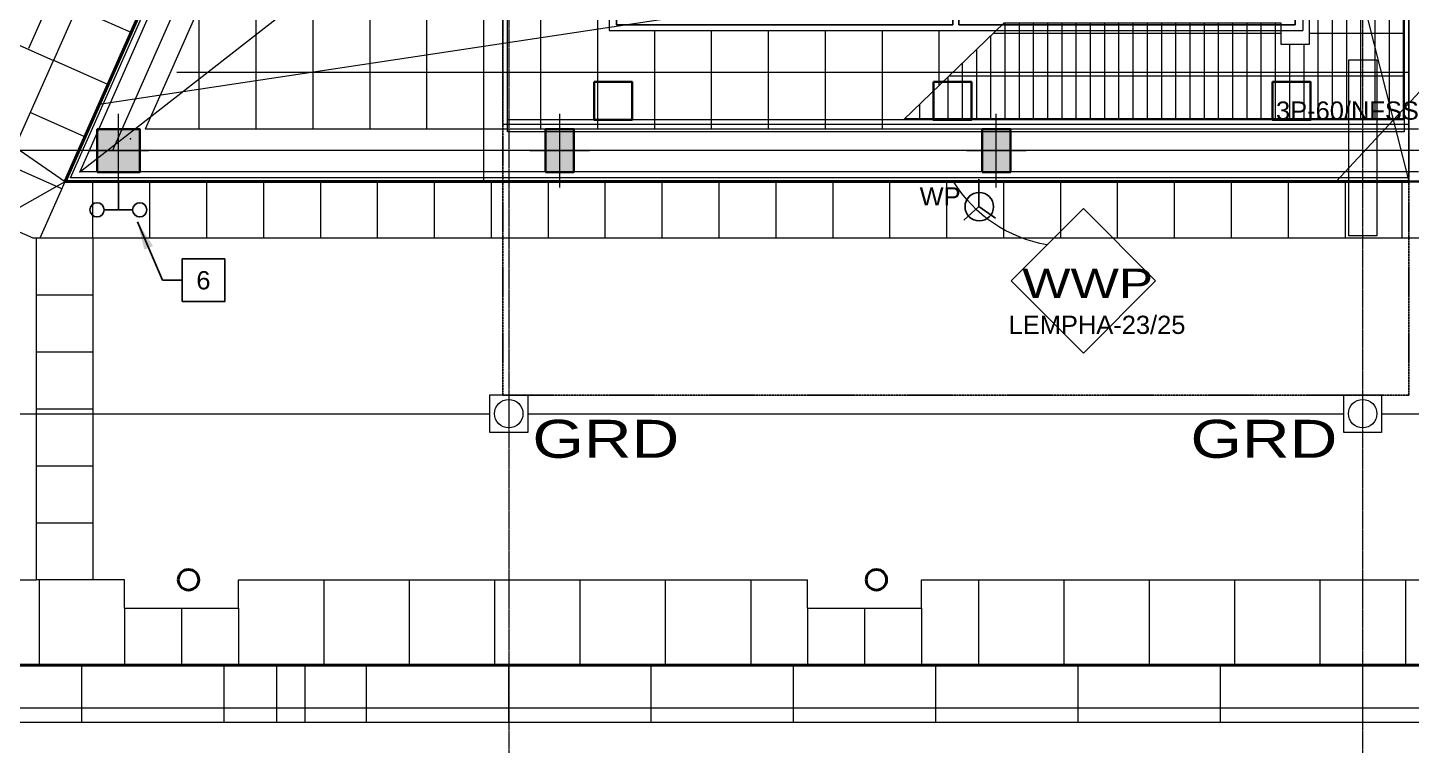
# Model space of a CAD drawing. Header units: inches. Extents: x -40190 to 0, y -3216 to 2257.
# Drawn here: x -24144 to -23560, y -34 to 269 of the extents above; entities that cross this region are included whole.
import ezdxf
from ezdxf import colors
from ezdxf.entities.mleader import LeaderData, LeaderLine
from ezdxf.enums import TextEntityAlignment as Align
from ezdxf.math import Vec2, Vec3

# ---------------------------------------------------------------- set-up
doc = ezdxf.new("R2010")
doc.units = ezdxf.units.IN
doc.header["$LTSCALE"] = 0.5
doc.header["$MEASUREMENT"] = 0
for name, pattern in [('A113$0$CENTER', [2, 1.25, -0.25, 0.25, -0.25]), ('HIDDEN', [0.375, 0.25, -0.125]), ('HIDDEN2', [0.1875, 0.125, -0.0625])]:
    doc.linetypes.add(name, pattern=pattern)
for name, color, linetype in [('A113$0$A roof pave', 8, 'Continuous'), ('A113$0$A-ANNO-PATT-13-14', 8, 'Continuous'), ('A113$0$A-ANNO-TEXT', 8, 'Continuous'), ('A113$0$A-COLS-COL13X', 8, 'Continuous'), ('A113$0$A-COLS-COLS13-14', 8, 'Continuous'), ('A113$0$A-FLOR-CATWALK', 8, 'Continuous'), ('A113$0$A-GRID-GRD13-14', 8, 'Continuous'), ('A113$0$A-GRID-GRDP0-15', 8, 'Continuous'), ('A113$0$A-roof cope', 8, 'Continuous'), ('A113$0$A-roof davi', 8, 'Continuous'), ('A113$0$A-WALL-FULL-EXTR', 8, 'Continuous'), ('A113$0$bc113 - A-ANNO-SYMB', 8, 'Continuous'), ('A113$0$bp113 - A-ROOF-CRTS', 8, 'Continuous'), ('A113$0$bp113 - A-ROOF-RFDR', 8, 'Continuous'), ('A113$0$Items below', 8, 'Continuous'), ('A113$0$Level 21', 8, 'Continuous'), ('A113$0$Level 32', 8, 'Continuous'), ('A113$0$S-BEAM-BELOW', 8, 'Continuous'), ('E-Anno-Text', 6, 'Continuous'), ('E-FIRE-ANNO', 6, 'Continuous'), ('E-Lite', 53, 'Continuous'), ('EPOWER', 7, 'Continuous'), ('G-Anno', 6, 'Continuous'), ('M-HVAC-clrn', 1, 'HIDDEN2'), ('M-HVAC-Eqpm', 94, 'Continuous'), ('M-HVAC-EQPM-CT', 94, 'Continuous'), ('M-HVAC-text', 6, 'Continuous'), ('XREF', 7, 'Continuous')]:
    doc.layers.add(name, color=color, linetype=linetype)
doc.styles.add('A113$0$style-Arial', font='arial.ttf')
doc.styles.add('A113$0$style-WORKING', font='WORKING.shx')
doc.styles.add('M08', font='arial.ttf', dxfattribs={"height": 7.68})
doc.styles.add('RomanS', font='romans.shx')
doc.styles.get("Standard").update_dxf_attribs({"font": 'simplex.shx'})
doc.dimstyles.new('STANDARD$7', dxfattribs={"dimtxt": 0.18, "dimasz": 0.125, "dimexe": 0.18, "dimexo": 0.06, "dimgap": 0.09, "dimtad": 0, "dimtih": 1, "dimtoh": 1, "dimdec": 4, "dimzin": 0, "dimdsep": 46, "dimtxsty": 'Standard', "dimcen": 0.09, "dimadec": 0, "dimazin": 0, "dimtfac": 1, "dimtdec": 4, "dimtofl": 0, "dimtmove": 0, "dimatfit": 3, "dimfxl": 1, "dimtolj": 1, "dimtzin": 0, "dimarcsym": 0})

# ---------------------------------------------------------------- blocks, each defined once
blk = doc.blocks.new('RESPECIAL')
at = {"layer": 'EPOWER'}
for q in [(4.48, 8.32, 18), (-11.97, 1.27, 18), (5.37, -5, 18)]:
    blk.add_line((-0.46, 1.27, 18), q, dxfattribs=at)
blk.add_circle((-0.38, 1.49, 18), 6, dxfattribs=at)
blk = doc.blocks.new('A$C219840FD')
at = {"layer": 'E-Lite'}
for p, q in [((6, 12), (18, 12)), ((12, 0), (12, 12)), ((9, 0), (15, 0))]:
    blk.add_line(p, q, dxfattribs=at)
for centre in [(3, 12), (21, 12)]:
    blk.add_circle(centre, 3, dxfattribs=at)
blk = doc.blocks.new('Anno_Square')
at = {"color": 0, "linetype": 'ByBlock', "lineweight": -2}
blk.add_lwpolyline([(-1.5, -1.5), (1.5, -1.5), (1.5, 1.5), (-1.5, 1.5)], close=True, dxfattribs=at)
at = {"color": 0, "linetype": 'ByBlock', "lineweight": -2, "style": 'RomanS'}
blk.add_attdef('ID', text='', height=1, dxfattribs=at).set_placement((0, 0), align=Align.MIDDLE)
blk = doc.blocks.new('A113')
at = {"layer": 'A113$0$bc113 - A-ANNO-SYMB', "lineweight": 0}
h = blk.add_hatch(dxfattribs=at)
h.set_pattern_fill('CROSSHATCH', color=256, style=0, pattern_type=2)
h.set_pattern_definition([(180, (-23431.679, 194.443), (-2e-15, -18), []), (270, (-23431.679, 194.4426), (6, -1e-15), [])])
h.paths.add_polyline_path([(-23563.4983, 229.9), (-23774.6345, 229.9), (-23732.1711, 270.8759), (-23615.4985, 270.8759), (-23615.4985, 261.851), (-23603.4985, 261.851), (-23603.4985, 279.851), (-23609.4983, 279.851), (-23609.4983, 391.1259), (-23603.4985, 391.1259), (-23603.4987, 399.5123), (-23563.4983, 439.5487)])
at = {"layer": 'A113$0$A roof pave', "lineweight": 0}
for p, q in [((-23903.4983, 225.9291, -2660.425), (-23903.4983, 656.7895, -2660.425)), ((-23927.4983, 225.9412, -2660.425), (-23927.4983, 602.5861, -2660.425)), ((-23951.4983, 203.9985, -2660.425), (-23951.4983, 548.3826, -2660.425)), ((-23975.4983, 225.9412, -2660.425), (-23975.4983, 494.1791, -2660.425)), ((-23999.4983, 225.9412, -2660.425), (-23999.4983, 439.9757, -2660.425)), ((-24023.4983, 225.9412, -2660.425), (-24023.4983, 385.7722, -2660.425)), ((-24047.4983, 225.9412, -2660.425), (-24047.4983, 345.1196, -2660.425)), ((-24047.4983, 225.9412, -2660.425), (-24047.4983, 331.5687, -2660.425)), ((-24133.9084, 281.6461, -2660.425), (-24143.5269, 259.9928, -2660.425)), ((-24123.2288, 276.915, -2660.425), (-24132.9718, 254.9816, -2660.425)), ((-24100.2668, 266.7021, -2660.425), (-24123.2279, 276.9171, -2660.425)), ((-24071.4983, 225.9412, -2660.425), (-24071.4983, 277.3653, -2660.425)), ((-23903.4983, 225.9412, -2660.425), (-23903.4983, 267.6259, -2660.425)), ((-23879.4983, 225.9412, -2660.425), (-23879.4983, 267.6259, -2660.425)), ((-23855.4983, 225.9412, -2660.425), (-23855.4983, 267.6259, -2660.425)), ((-23831.4983, 225.9412, -2660.425), (-23831.4983, 267.6259, -2660.425)), ((-23807.4983, 225.9412, -2660.425), (-23807.4983, 267.6259, -2660.425)), ((-23783.4983, 225.9412, -2660.425), (-23783.4983, 267.6259, -2660.425)), ((-23759.4983, 244.506, -2660.425), (-23759.4983, 267.6259, -2660.425)), ((-24109.9836, 244.757, -2660.425), (-24133.1349, 255.0566, -2660.425)), ((-23561.4983, 249.9412, -2660.425), (-24080.9844, 249.9412, -2660.425)), ((-24119.7003, 222.8119, -2660.425), (-24142.7303, 233.0575, -2660.425)), ((-24119.6765, 222.8013, -2660.425), (-24138.6935, 179.9985, -2660.425)), ((-23561.4983, 225.9412, -2660.425), (-24080.9844, 225.9412, -2660.425)), ((-24129.421, 200.8686, -2660.425), (-24152.4815, 211.1278, -2660.425)), ((-24116.3134, 179.9985, -2660.425), (-24116.3134, 203.9985, -2660.425)), ((-24092.3134, 179.9985, -2660.425), (-24092.3134, 203.9985, -2660.425)), ((-24068.3134, 179.9985, -2660.425), (-24068.3134, 203.9985, -2660.425)), ((-24044.3134, 179.9985, -2660.425), (-24044.3134, 203.9985, -2660.425)), ((-24020.3134, 179.9985, -2660.425), (-24020.3134, 203.9985, -2660.425)), ((-23996.3134, 179.9985, -2660.425), (-23996.3134, 203.9985, -2660.425)), ((-23972.3134, 179.9985, -2660.425), (-23972.3134, 203.9985, -2660.425)), ((-23948.3134, 179.9985, -2660.425), (-23948.3134, 203.9985, -2660.425)), ((-23924.3134, 179.9985, -2660.425), (-23924.3134, 203.9985, -2660.425)), ((-23900.3134, 179.9985, -2660.425), (-23900.3134, 203.9985, -2660.425)), ((-23876.3134, 179.9985, -2660.425), (-23876.3134, 203.9985, -2660.425)), ((-23852.3134, 179.9985, -2660.425), (-23852.3134, 203.9985, -2660.425)), ((-23828.3134, 179.9985, -2660.425), (-23828.3134, 203.9985, -2660.425)), ((-23804.3134, 179.9985, -2660.425), (-23804.3134, 203.9985, -2660.425)), ((-23780.3134, 179.9985, -2660.425), (-23780.3134, 203.9985, -2660.425)), ((-23756.3134, 179.9985, -2660.425), (-23756.3134, 203.9985, -2660.425)), ((-23732.3134, 179.9985, -2660.425), (-23732.3134, 203.9985, -2660.425)), ((-23708.3134, 179.9985, -2660.425), (-23708.3134, 203.9985, -2660.425)), ((-23684.3134, 179.9985, -2660.425), (-23684.3134, 203.9985, -2660.425)), ((-23660.3134, 179.9985, -2660.425), (-23660.3134, 203.9985, -2660.425)), ((-23636.3134, 179.9985, -2660.425), (-23636.3134, 203.9985, -2660.425)), ((-23612.3134, 179.9985, -2660.425), (-23612.3134, 203.9985, -2660.425)), ((-23588.3134, 179.9985, -2660.425), (-23588.3134, 203.9985, -2660.425)), ((-23564.3134, 179.9985, -2660.425), (-23564.3134, 203.9985, -2660.425)), ((-24116.3134, 179.9985, -2660.425), (-24140.3134, 179.9985, -2660.425)), ((-24116.3134, 155.9985, -2660.425), (-24140.3134, 155.9985, -2660.425)), ((-24116.3134, 131.9985, -2660.425), (-24140.3134, 131.9985, -2660.425)), ((-24116.3134, 107.9985, -2660.425), (-24140.3134, 107.9985, -2660.425)), ((-24116.3134, 83.9985, -2660.425), (-24140.3134, 83.9985, -2660.425)), ((-24116.3134, 59.9985, -2660.425), (-24140.3134, 59.9985, -2660.425)), ((-24116.3134, 35.9985, -2660.425), (-24140.3134, 35.9985, -2660.425)), ((-24139.0236, 36.0949, -2660.425), (-24139.0236, 0.0949, -2660.425)), ((-24019.0236, 36.0949, -2660.425), (-24019.0236, 0.0949, -2660.425)), ((-23983.0236, 36.0949, -2660.425), (-23983.0236, 0.0949, -2660.425)), ((-23947.0236, 36.0949, -2660.425), (-23947.0236, 0.0949, -2660.425)), ((-23911.0236, 36.0949, -2660.425), (-23911.0236, 0.0949, -2660.425)), ((-23875.0236, 36.0949, -2660.425), (-23875.0236, 0.0949, -2660.425)), ((-23839.0236, 36.0949, -2660.425), (-23839.0236, 0.0949, -2660.425)), ((-23743.0236, 36.0949, -2660.425), (-23743.0236, 0.0949, -2660.425)), ((-23707.0236, 36.0949, -2660.425), (-23707.0236, 0.0949, -2660.425)), ((-23671.0236, 36.0949, -2660.425), (-23671.0236, 0.0949, -2660.425)), ((-23635.0236, 36.0949, -2660.425), (-23635.0236, 0.0949, -2660.425)), ((-23599.0236, 36.0949, -2660.425), (-23599.0236, 0.0949, -2660.425)), ((-23563.0236, 36.0949, -2660.425), (-23563.0236, 0.0949, -2660.425)), ((-24103.0236, 24.0949, -2660.425), (-24103.0236, 0.0949, -2660.425)), ((-24079.0236, 24.0949, -2660.425), (-24079.0236, 0.0949, -2660.425)), ((-24055.0236, 24.0949, -2660.425), (-24055.0236, 0.0949, -2660.425)), ((-23815.0236, 24.0949, -2660.425), (-23815.0236, 0.0949, -2660.425)), ((-23791.0236, 24.0949, -2660.425), (-23791.0236, 0.0949, -2660.425)), ((-23767.0236, 24.0949, -2660.425), (-23767.0236, 0.0949, -2660.425))]:
    blk.add_line(p, q, dxfattribs=at)
at = {"layer": 'A113$0$A roof pave', "lineweight": 13}
for p, q in [((-24319.0765, 337.3868, -2660.425), (-24132.9791, 254.9873, -2660.425)), ((-24162.2327, 189.198, -2660.425), (-24132.9791, 254.9873, -2660.425)), ((-24141.5541, 179.9985, -2660.425), (-24162.2327, 189.198, -2660.425)), ((-24140.3134, 179.9985, -2660.425), (-24141.5541, 179.9985, -2660.425)), ((-24140.3134, 179.9985, -2660.425), (-24140.3134, 35.9985, -2660.425)), ((-23108.3134, 179.9985, -2660.425), (-24116.3134, 179.9985, -2660.425)), ((-24116.3134, 179.9985, -2660.425), (-24116.3134, 35.9985, -2660.425)), ((-24355.0236, 36.0949, -2660.425), (-24140.3134, 36.0949, -2660.425)), ((-24103.0236, 35.9985, -2660.425), (-24116.3134, 35.9985, -2660.425)), ((-24103.0236, 24.0949, -2660.425), (-24103.0236, 35.9985, -2660.425)), ((-24055.0236, 36.0949, -2660.425), (-23815.0236, 36.0949, -2660.425)), ((-24055.0236, 24.0949, -2660.425), (-24055.0236, 36.0949, -2660.425)), ((-23815.0236, 24.0949, -2660.425), (-23815.0236, 36.0949, -2660.425)), ((-23767.0236, 36.0949, -2660.425), (-23527.0236, 36.0949, -2660.425)), ((-23767.0236, 24.0949, -2660.425), (-23767.0236, 36.0949, -2660.425)), ((-24103.0236, 24.0949, -2660.425), (-24055.0236, 24.0949, -2660.425)), ((-23815.0236, 24.0949, -2660.425), (-23767.0236, 24.0949, -2660.425))]:
    blk.add_line(p, q, dxfattribs=at)
at = {"layer": 'A113$0$A-ANNO-PATT-13-14', "lineweight": 0, "extrusion": (0, 0, -1)}
blk.add_solid([(24114.4995, 225.9412, 4909.5523), (24096.4994, 225.9412, 4909.5523), (24114.4995, 207.9412, 4909.5523), (24096.4994, 207.9412, 4909.5523)], dxfattribs=at)
at = {"layer": 'A113$0$A-ANNO-PATT-13-14', "lineweight": 0}
for points in [[(-23925.5166, 225.9412, -4909.5523), (-23913.5166, 225.9412, -4909.5523), (-23925.5166, 207.9412, -4909.5523), (-23913.5166, 207.9412, -4909.5523)], [(-23741.4768, 225.9412, -4909.5523), (-23729.4769, 225.9412, -4909.5523), (-23741.4768, 207.9412, -4909.5523), (-23729.4769, 207.9412, -4909.5523)]]:
    blk.add_solid(points, dxfattribs=at)
at = {"layer": 'A113$0$A-ANNO-TEXT', "lineweight": 0}
for q in [(-24113.7122, 236.3654), (-23592.142, 203.9985)]:
    blk.add_line((-23472.126, 333.3054), q, dxfattribs=at)
at = {"layer": 'A113$0$A-ANNO-TEXT', "lineweight": 0, "extrusion": (0, 0, -1)}
blk.add_ellipse((-23704.454, 233.809), major_axis=(-53.915, 19.7412), ratio=0.9988438, start_param=4.52910086, end_param=5.38528242, dxfattribs=at)
at = {"layer": 'A113$0$A-ANNO-TEXT', "lineweight": 13}
blk.add_3dface([(-23698.78, 131.5543), (-23668.3094, 162.0249), (-23698.78, 192.4956), (-23729.2507, 162.0249)], dxfattribs=at)
at = {"layer": 'A113$0$A-COLS-COL13X', "lineweight": 30}
for points in [[(-23904.9983, 245.9, -4909.5523), (-23888.9983, 245.9, -4909.5523), (-23888.9983, 229.9, -4909.5523), (-23904.9983, 229.9, -4909.5523)], [(-23761.9984, 245.9, -4909.5523), (-23745.9984, 245.9, -4909.5523), (-23745.9984, 229.9, -4909.5523), (-23761.9984, 229.9, -4909.5523)], [(-23618.9985, 245.9, -4909.5523), (-23602.9985, 245.9, -4909.5523), (-23602.9985, 229.9, -4909.5523), (-23618.9985, 229.9, -4909.5523)]]:
    blk.add_3dface(points, dxfattribs=at)
at = {"layer": 'A113$0$A-COLS-COLS13-14', "lineweight": 0}
for p, q in [((-24105.4994, 201.3659, -4909.5523), (-24105.4994, 232.5166, -4909.5523)), ((-23919.5166, 201.3659, -4909.5523), (-23919.5166, 232.5166, -4909.5523)), ((-23735.4768, 201.3659, -4909.5523), (-23735.4768, 232.5166, -4909.5523)), ((-24118.0543, 216.9412, -4909.5523), (-24092.9036, 216.9412, -4909.5523)), ((-23932.0919, 216.9412, -4909.5523), (-23906.9413, 216.9412, -4909.5523)), ((-23748.0522, 216.9412, -4909.5523), (-23722.9015, 216.9412, -4909.5523)), ((-23538.923, 216.9985, -4909.5523), (-23564.0737, 216.9985, -4909.5523))]:
    blk.add_line(p, q, dxfattribs=at)
at = {"layer": 'A113$0$A-COLS-COLS13-14', "lineweight": 30}
for points in [[(-24114.4995, 207.9412, -4909.5523), (-24096.4994, 207.9412, -4909.5523), (-24096.4994, 225.9412, -4909.5523), (-24114.4995, 225.9412, -4909.5523)], [(-23925.5166, 207.9412, -4909.5523), (-23913.5166, 207.9412, -4909.5523), (-23913.5166, 225.9412, -4909.5523), (-23925.5166, 225.9412, -4909.5523)], [(-23741.4768, 207.9412, -4909.5523), (-23729.4769, 207.9412, -4909.5523), (-23729.4769, 225.9412, -4909.5523), (-23741.4768, 225.9412, -4909.5523)]]:
    blk.add_3dface(points, dxfattribs=at)
at = {"layer": 'A113$0$A-FLOR-CATWALK', "lineweight": 13, "elevation": 1992.7541, "flags": 128}
for points in [[(-23841.203, 577.3759), (-23561.4983, 577.3759), (-23561.4983, 227.9), (-23943.4983, 227.9), (-23943.4983, 563.9456)], [(-23936.2363, 575.4048), (-23842.203, 575.3975), (-23563.4983, 575.3759), (-23563.4983, 229.9), (-23941.4983, 229.9), (-23941.4888, 563.5441)]]:
    blk.add_lwpolyline(points, dxfattribs=at)
at = {"layer": 'A113$0$A-GRID-GRD13-14', "lineweight": 0}
for p, q in [((-23711.258, 1113.0635, 0.001), (-24108.0806, 216.9988, 0.001)), ((-23034.8887, 216.9988, 0.001), (-24155.5004, 216.9988, 0.001))]:
    blk.add_line(p, q, dxfattribs=at)
at = {"layer": 'A113$0$A-GRID-GRDP0-15', "linetype": 'A113$0$CENTER', "lineweight": 0}
for p, q in [((-23941.0236, 2113.2362), (-23941.0236, -676.9049)), ((-23581.0236, 2113.2362), (-23581.0236, -676.9052))]:
    blk.add_line(p, q, dxfattribs=at)
at = {"layer": 'A113$0$A-roof cope', "lineweight": 40}
blk.add_line((-24403.0236, 0.0949, -2660.425), (-22879.0236, 0.0949, -2660.425), dxfattribs=at)
at = {"layer": 'A113$0$A-roof cope', "lineweight": 0}
for p, q in [((-24121.0139, -23.9051, -2660.425), (-24121.0139, 0.0949, -2660.425)), ((-24061.0139, -23.9051, -2660.425), (-24061.0139, 0.0949, -2660.425)), ((-24001.0139, -23.9051, -2660.425), (-24001.0139, 0.0949, -2660.425)), ((-23941.0139, -23.9051, -2660.425), (-23941.0139, 0.0949, -2660.425)), ((-23881.0139, -23.9051, -2660.425), (-23881.0139, 0.0949, -2660.425)), ((-23821.0139, -23.9051, -2660.425), (-23821.0139, 0.0949, -2660.425)), ((-23761.0139, -23.9051, -2660.425), (-23761.0139, 0.0949, -2660.425)), ((-23701.0139, -23.9051, -2660.425), (-23701.0139, 0.0949, -2660.425)), ((-23641.0139, -23.9051, -2660.425), (-23641.0139, 0.0949, -2660.425)), ((-23581.0139, -23.9051, -2660.425), (-23581.0139, 0.0949, -2660.425))]:
    blk.add_line(p, q, dxfattribs=at)
at = {"layer": 'A113$0$A-roof cope', "lineweight": 13}
for p, q in [((-24038.9514, 0.0949, -2660.425), (-24038.9514, -23.9051, -2660.425)), ((-24026.9514, 0.0949, -2660.425), (-24026.9514, -23.9051, -2660.425)), ((-24427.0236, -23.9051, -2660.425), (-22855.0236, -23.9051, -2660.425))]:
    blk.add_line(p, q, dxfattribs=at)
at = {"layer": 'A113$0$A-roof davi', "lineweight": 40, "extrusion": (0, 0, -1)}
for centre in [(24076.0236, 36.0949, 2660.425), (23786.0236, 36.0949, 2660.425)]:
    blk.add_circle(centre, 4.319, dxfattribs=at)
at = {"layer": 'A113$0$A-WALL-FULL-EXTR', "lineweight": 13}
blk.add_line((-23561.4983, 203.9985, 1992.7541), (-23561.4983, 685.3759, 1992.7541), dxfattribs=at)
at = {"layer": 'A113$0$A-WALL-FULL-EXTR', "lineweight": 30}
blk.add_line((-23012.3134, 203.9985, 1992.7541), (-23561.4983, 203.9985, 1992.7541), dxfattribs=at)
at = {"layer": 'A113$0$bc113 - A-ANNO-SYMB', "lineweight": 0, "elevation": 1992.7541, "flags": 128}
blk.add_lwpolyline([(-23563.4983, 229.9), (-23774.6345, 229.9), (-23732.1711, 270.8759), (-23615.4985, 270.8759), (-23615.4985, 261.851), (-23603.4985, 261.851), (-23603.4985, 279.851), (-23609.4983, 279.851), (-23609.4983, 391.1259), (-23603.4985, 391.1259), (-23603.4987, 399.5123), (-23563.4983, 439.5487), (-23563.4983, 229.9)], close=True, dxfattribs=at)
at = {"layer": 'A113$0$bp113 - A-ROOF-CRTS', "lineweight": 13}
for p, q in [((-24371.9344, 371.4558, -2660.425), (-24128.3134, 204.0949, -2660.425)), ((-24121.9232, 207.9412, -2660.425), (-23923.2663, 362.9148, -2660.425)), ((-23601.5437, 361.3428, -2660.425), (-23561.4983, 203.9985, -2660.425)), ((-23575.0236, 255.0381, -2660.425), (-23587.0236, 255.0381, -2660.425)), ((-23587.0236, 255.0381, -2660.425), (-23587.0236, 181.0381, -2660.425)), ((-23575.0236, 255.0381, -2660.425), (-23575.0236, 181.0381, -2660.425)), ((-24293.0236, 110.6228, -2660.425), (-24128.0435, 203.9985, -2660.425)), ((-23575.0236, 181.0381, -2660.425), (-23587.0236, 181.0381, -2660.425)), ((-24293.0236, 106.0949, -2660.425), (-23949.0236, 106.0949, -2660.425)), ((-23933.0236, 106.0949, -2660.425), (-23589.0236, 106.0949, -2660.425)), ((-23573.0236, 106.0949, -2660.425), (-23229.0236, 106.0949, -2660.425))]:
    blk.add_line(p, q, dxfattribs=at)
blk.add_point((-24100.4316, 221.9, -2660.425), dxfattribs=at)
at = {"layer": 'A113$0$bp113 - A-ROOF-RFDR', "lineweight": 13}
for centre in [(-23941.0236, 106.0949, -2660.425), (-23581.0236, 106.0949, -2660.425)]:
    blk.add_circle(centre, 6, dxfattribs=at)
for points in [[(-23949.0236, 114.0949, -2660.425), (-23933.0236, 114.0949, -2660.425), (-23933.0236, 98.0949, -2660.425), (-23949.0236, 98.0949, -2660.425)], [(-23589.0236, 114.0949, -2660.425), (-23573.0236, 114.0949, -2660.425), (-23573.0236, 98.0949, -2660.425), (-23589.0236, 98.0949, -2660.425)]]:
    blk.add_3dface(points, dxfattribs=at)
at = {"layer": 'A113$0$Items below', "lineweight": 0}
blk.add_line((-24421.0236, -17.9051, -2660.425), (-22861.0236, -17.9051, -2660.425), dxfattribs=at)
at = {"layer": 'A113$0$Level 21', "lineweight": 40}
for p, q in [((-24128.0303, 203.9988, 1992.7541), (-23914.888, 685.3759, 1992.7541)), ((-23561.4983, 203.9988, 1992.7541), (-24128.0303, 203.9988, 1992.7541))]:
    blk.add_line(p, q, dxfattribs=at)
at = {"layer": 'A113$0$Level 21', "lineweight": 13}
for p, q in [((-24125.7257, 205.4988, 1992.7541), (-23913.2476, 685.3759, 1992.7541)), ((-23561.4983, 205.4988, 1992.7541), (-24125.7257, 205.4988, 1992.7541))]:
    blk.add_line(p, q, dxfattribs=at)
at = {"layer": 'A113$0$Level 21', "lineweight": 0}
for p, q in [((-23910.5026, 685.3759, 1992.7541), (-24121.9093, 207.9988, 1992.7541)), ((-23890.8166, 685.3759, 1992.7541), (-24094.2519, 225.9988, 1992.7541)), ((-23557.4983, 225.9988, 1992.7541), (-24094.2519, 225.9988, 1992.7541)), ((-23557.4983, 207.9988, 1992.7541), (-24121.9093, 207.9988, 1992.7541))]:
    blk.add_line(p, q, dxfattribs=at)
at = {"layer": 'A113$0$Level 32', "lineweight": 13, "elevation": -2660.425, "flags": 128}
blk.add_lwpolyline([(-23941.4983, 563.5226), (-23936.2363, 575.4048), (-23563.4983, 575.3759), (-23563.4983, 224.8759), (-23941.4983, 224.8759), (-23941.4983, 563.5226)], close=True, dxfattribs=at)
at = {"layer": 'A113$0$S-BEAM-BELOW', "lineweight": 13}
for p, q in [((-23898.7483, 532.6259, 1992.7541), (-23898.7483, 267.6259, 1992.7541)), ((-23606.2483, 532.6259, 1992.7541), (-23606.2483, 267.6259, 1992.7541)), ((-23898.7483, 267.6259, 1992.7541), (-23606.2483, 267.6259, 1992.7541))]:
    blk.add_line(p, q, dxfattribs=at)
at = {"layer": 'A113$0$A-ANNO-TEXT', "lineweight": 13, "style": 'A113$0$style-WORKING', "width": 1.3125}
blk.add_text('WWP', height=12.312, dxfattribs=at).set_placement((-23724.5727, 154.9145))
at = {"layer": 'A113$0$A-ANNO-TEXT', "lineweight": 70, "style": 'A113$0$style-Arial', "width": 1.246875}
for p in [(-23931.0498, 87.5004), (-23653.6144, 87.5004)]:
    blk.add_text('GRD', height=16, dxfattribs=at).set_placement(p)
blk = doc.blocks.new('A$C430D0960')
at = {"layer": 'M-HVAC-Eqpm'}
for p, q in [((22151.13, 627.67, 0.01), (22151.13, 485.92, 0.01)), ((22409.63, 627.67, 0.01), (22151.13, 627.67, 0.01)), ((22151.13, 485.92, 0.01), (22151.13, 627.67, 0.01)), ((22151.13, 627.67, 0.01), (22409.63, 627.67, 0.01)), ((22409.63, 485.92, 0.01), (22409.63, 627.67, 0.01)), ((22409.63, 627.67, 0.01), (22409.63, 485.92, 0.01)), ((22151.13, 485.92, 0.01), (22409.63, 485.92, 0.01)), ((22409.63, 485.92, 0.01), (22151.13, 485.92, 0.01))]:
    blk.add_line(p, q, dxfattribs=at)
at = {"layer": 'M-HVAC-Eqpm', "color": 8}
for p, q in [((22154.13, 488.17, 0.01), (22154.13, 625.42, 0.01)), ((22154.13, 625.42, 0.01), (22204.01, 625.42, 0.01)), ((22204.01, 625.42, 0.01), (22204.01, 488.17, 0.01)), ((22356.76, 488.17, 0.01), (22356.76, 625.42, 0.01)), ((22356.76, 625.42, 0.01), (22406.63, 625.42, 0.01)), ((22406.63, 625.42, 0.01), (22406.63, 488.17, 0.01)), ((22204.01, 488.17, 0.01), (22154.13, 488.17, 0.01)), ((22406.63, 488.17, 0.01), (22356.76, 488.17, 0.01))]:
    blk.add_line(p, q, dxfattribs=at)
blk.add_arc((22280.38, 556.79, 0.01), 60, 0, 360, dxfattribs=at)
blk = doc.blocks.new('(2) 3648C')
at = {"layer": 'M-HVAC-clrn', "linetype": 'HIDDEN', "elevation": 0}
blk.add_lwpolyline([(-16579.23, -5747.72), (-17149.73, -5747.72), (-17149.73, -5365.72), (-16579.23, -5365.72)], close=True, dxfattribs=at)
at = {"layer": 'M-HVAC-EQPM-CT', "color": 8, "linetype": 'Continuous', "lineweight": 13, "rotation": 179.9999999999992}
for p in [(5415.91, -4927.8, -0.01), (5415.91, -5072.05, -0.01)]:
    blk.add_blockref('A$C430D0960', p, dxfattribs=at)

msp = doc.modelspace()

# ---------------------------------------------------------------- linework, layer by layer
at = {"layer": 'M-HVAC-clrn', "linetype": 'HIDDEN', "elevation": 0}
msp.add_lwpolyline([(-23561.46, 684.41), (-23561.46, 113.91), (-23943.46, 113.91), (-23943.46, 684.41)], close=True, dxfattribs=at)

# ---------------------------------------------------------------- block references
at = {"rotation": 269.8353429522658}
msp.add_blockref('RESPECIAL', (-23744.08, 192.94), dxfattribs=at)
msp.add_blockref('RESPECIAL', (-23744.08, 192.94), dxfattribs=at)
at = {"xscale": -1, "rotation": 180}
msp.add_blockref('A$C219840FD', (-24117.5, 204), dxfattribs=at)
at = {"layer": 'E-Anno-Text'}
ref = msp.add_blockref('Anno_Square', (-24069.67, 162.32), dxfattribs=dict(at, xscale=6, yscale=6, zscale=6))
ref.add_attrib('ID', '6', dxfattribs={"layer": '0', "color": 0, "linetype": 'ByBlock', "lineweight": -2, "height": 7.69, "style": 'M08'}).set_placement((-24069.67, 162.32), align=Align.MIDDLE)
at = {"layer": 'M-HVAC-clrn', "color": 8, "linetype": 'Continuous', "lineweight": 13, "rotation": 90}
msp.add_blockref('(2) 3648C', (-29309.18, 17263.64, 0), dxfattribs=at)
at = {"layer": 'XREF'}
msp.add_blockref('A113', (0.08, 0), dxfattribs=at)

# ---------------------------------------------------------------- texts
at = {"layer": 'G-Anno', "style": 'M08'}
for s, p in [('WP', (-23767.72, 193.83, -40)), ('WP', (-23767.72, 193.83, -40)), ('LEMPHA-23/25', (-23730.2, 139.7)), ('LEMPHA-23/25', (-23730.2, 139.7))]:
    msp.add_text(s, height=7.68, dxfattribs=at).set_placement(p)

# ---------------------------------------------------------------- leaders
at = {"layer": 'E-FIRE-ANNO'}
msp.add_leader([(-24097.5, 187.01), (-24086.91, 162.32), (-24078.67, 162.32)], dimstyle='STANDARD$7', override={"dimscale": 96}, dxfattribs=at)
at = {"layer": 'M-HVAC-text'}
ml = msp.add_multileader_mtext('Standard', dxfattribs=at)
ml.set_content('3P-60/NFSS', color=256, style='M08')
ml.set_leader_properties(color=256)
ml.build(insert=Vec2(0, 0))
ml.multileader.update_dxf_attribs({"has_dogleg": 0, "text_left_attachment_type": 2, "text_right_attachment_type": 2, "dogleg_length": 3.84, "arrow_head_size": 7.69})
ctx = ml.context
ctx.base_point, ctx.char_height, ctx.arrow_head_size, ctx.landing_gap_size, ctx.plane_origin = Vec3(-23620.47, 233.7), 7.68, 7.69, 4, Vec3(-23662.6, 218.24)
ctx.left_attachment, ctx.right_attachment, ctx.text_align_type = 2, 2, 2
notes = []
notes.append((ctx, [(1, (1, 1, 0), (-23549.41, 233.7), (-1, 0), 3.84, [(0, [(-23536.83, 257.77), (-23548.87, 233.7)], 0, [])])]))
ctx.mtext.insert, ctx.mtext.alignment, ctx.mtext.flow_direction = Vec3(-23557.25, 237.67), 3, 5
ml = msp.add_multileader_mtext('Standard', dxfattribs=at)
ml.set_content('3P-60/NFSS', color=256, style='M08')
ml.set_leader_properties(color=256)
ml.build(insert=Vec2(0, 0))
ml.multileader.update_dxf_attribs({"has_dogleg": 0, "text_left_attachment_type": 2, "text_right_attachment_type": 2, "dogleg_length": 3.84, "arrow_head_size": 7.69})
ctx = ml.context
ctx.base_point, ctx.char_height, ctx.arrow_head_size, ctx.landing_gap_size, ctx.plane_origin = Vec3(-23620.47, 233.7), 7.68, 7.69, 4, Vec3(-23662.6, 218.24)
ctx.left_attachment, ctx.right_attachment, ctx.text_align_type = 2, 2, 2
notes.append((ctx, [(1, (1, 1, 0), (-23549.41, 233.7), (-1, 0), 3.84, [(0, [(-23536.83, 257.77), (-23548.87, 233.7)], 0, [])])]))
ctx.mtext.insert, ctx.mtext.alignment, ctx.mtext.flow_direction = Vec3(-23557.25, 237.67), 3, 5
for ctx, leaders in notes:
    for number, flags, end, landing, length, lines in leaders:
        leader = LeaderData()
        leader.index, (leader.has_last_leader_line, leader.has_dogleg_vector, leader.attachment_direction) = number, flags
        leader.last_leader_point, leader.dogleg_vector, leader.dogleg_length = Vec3(end), Vec3(landing), length
        for number, points, colour, breaks in lines:
            line = LeaderLine()
            line.index, line.vertices, line.color, line.breaks = number, Vec3.list(points), colors.encode_raw_color(colour), breaks
            leader.lines.append(line)
        ctx.leaders.append(leader)

doc.saveas('drawing.dxf')
